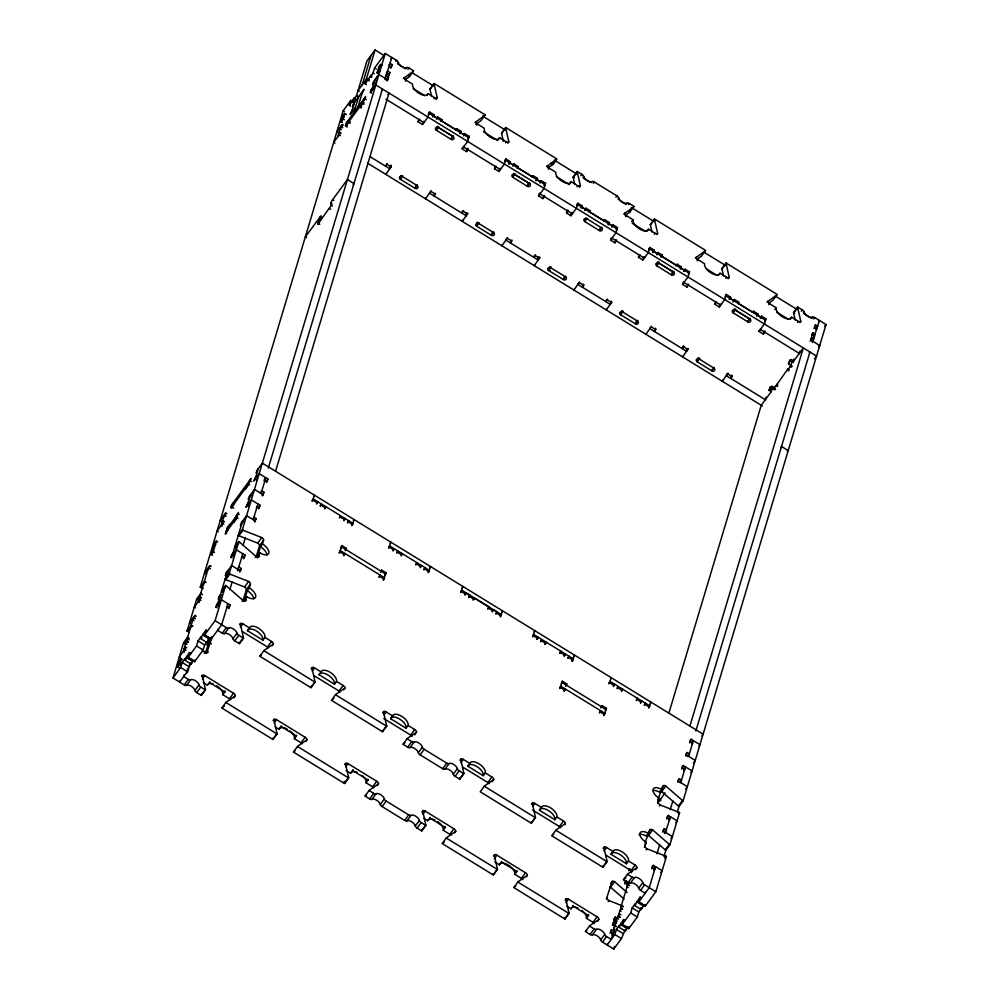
<?xml version="1.0" encoding="UTF-8"?>
<svg xmlns="http://www.w3.org/2000/svg" width="999" height="999" viewBox="0 0 999 999"><rect width="100%" height="100%" fill="white"/><g stroke="black" fill="none" stroke-linecap="round" stroke-linejoin="round"><path stroke-width="1.5" d="M332.53 205.969C329.495 204.97 331.144 201.423 332.63 199.688L347.427 179.545L354.033 183.604L353.109 184.865M331.293 205.294L317.794 224.413M177.497 666.97C182.33 663.111 182.492 650.062 177.497 666.97L178.734 667.732M344.767 113.449L342.819 116.009L341.071 121.978L343.007 119.243L344.767 113.449L345.991 114.273M380.744 64.448L378.758 67.12L377.06 72.989L378.996 70.242L380.744 64.448L381.968 65.285M429.882 192.308L429.595 193.244L466.333 215.834L467.107 213.237M506.568 238.336L505.993 240.235L538.324 260.115L539.173 257.267M650.262 327.834L649.987 328.771L686.713 351.361L687 350.424M687.287 349.475L687.062 350.187M687.562 348.526L687.349 349.238M726.947 373.863L726.735 374.575M774.787 389.997L773.551 389.235L774.3 386.725L772.951 388.574M788.823 370.904L787.574 370.142L790.296 366.433L793.169 359.553M203.234 588.436L200.874 587.524A2.61 1.261 36.3 0 1 200.237 587.187L343.156 110.814L350.849 100.337L352.497 101.361M184.228 674.675L183.679 676.51L188.324 679.37A2.61 1.261 36.3 0 0 190.647 679.807A5.232 2.51 36.3 0 1 195.317 680.681A5.232 2.51 36.3 0 1 198.963 684.927A2.61 1.261 36.3 0 0 200.787 687.037L205.432 689.897L201.361 695.441L196.716 692.582A2.61 1.261 36.3 0 1 194.892 690.471A5.232 2.51 36.3 0 0 191.234 686.238A5.232 2.51 36.3 0 0 186.576 685.351A2.61 1.261 36.3 0 1 184.253 684.914L172.989 677.996L183.554 642.769L187.625 637.225A2.61 1.261 36.3 0 1 188.249 637.662L189.286 638.561M188.886 631.868L187.712 631.405A2.61 1.261 36.3 0 1 187.063 631.068L196.728 598.888L200.799 593.344A2.61 1.261 36.3 0 1 201.411 593.781L202.447 594.68M224.325 514.897L221.179 525.399L222.278 526.086M337.774 136.776L340.921 126.274L342.02 126.948M180.532 657.754L179.296 656.992L184.728 649.6L185.477 647.077L186.713 647.839M187 644.218L185.764 643.456L187.874 639.085L189.111 639.847M194.093 620.591L192.844 619.83L194.967 615.459L196.204 616.221M195.504 607.867L194.256 607.092L199.688 599.7L200.449 597.177L201.686 597.939M207.817 569.942L209.927 565.571L211.176 566.333M218.344 531.718L217.108 530.944L222.54 523.551L223.289 521.028L224.525 521.79M223.576 517.42L225.687 513.049L226.923 513.811M334.94 143.094L333.691 142.32L339.123 134.927L339.885 132.405L341.121 133.167M341.408 129.558L340.159 128.796L342.282 124.425L343.519 125.187M172.989 677.996L180.682 667.519L182.193 662.474L184.915 658.778L186.151 659.54M350.574 106.144L349.338 105.382L350.849 100.337M193.307 660.514L191.146 664.11L184.528 660.039L184.915 658.778M349.338 105.382L354.258 97.927L355.494 98.689M184.528 660.039L189.46 652.584L191.109 653.608M355.12 99.95L353.883 99.188L354.258 97.927M347.24 127.085L346.004 126.311L347.502 121.291L348.464 121.878M179.995 680.744L179.595 682.067L187.3 671.59L191.109 662.587M206.855 641.97L204.645 644.979L203.134 650.012L194.555 661.7L187.949 657.629L189.46 652.584M354.57 102.21L351.336 112.837M353.883 99.188L356.593 95.492L366.933 61.039L375.075 49.95L384.365 55.669M234.515 503.259L231.431 508.216L232.929 503.196L233.891 503.783M346.004 126.311L349.101 121.354L350.337 122.128M228.346 529.183L225.25 534.14L227.148 527.834L229.857 524.138L229.483 525.399M355.394 107.517L350.062 114.573L352.185 110.202M353.858 112.637L358.653 96.666M362.175 84.903L371.004 55.494M186.875 673.026L188.399 669.467L187.3 668.793M189.211 665.259L190.072 663.898M357.929 107.093L362.724 91.121M366.246 79.358L375.075 49.95M191.146 664.11L191.521 662.849M187.949 657.629L196.528 645.953L198.039 640.908L200.749 637.212L201.985 637.974M366.408 84.578L365.172 83.816L366.683 78.771L368.331 79.783M234.228 521.166L233.853 522.427L236.563 518.731L238.461 512.437L235.364 517.395M209.852 637.886L206.98 642.532L200.374 638.473L200.749 637.212M365.172 83.816L370.754 75.462L371.99 76.224M245.829 487.849L245.454 489.11L248.177 485.414L249.675 480.394L251.598 481.58M361.276 107.979L360.027 107.218L360.414 105.956L361.65 106.718M194.555 661.7L195.117 659.802M200.374 638.473L205.956 630.119L207.193 630.881M371.616 77.485L370.379 76.723L370.754 75.462M360.027 107.218L362.749 103.521L364.248 98.489L366.183 99.675M227.31 604.67L227.997 603.746L221.691 624.75L211.051 639.235L204.445 635.164L205.956 630.119M370.379 76.723L373.089 73.027L374.6 67.982L385.239 53.509L396.528 60.352A2.61 1.261 36.3 0 1 398.351 62.462A5.232 2.51 36.3 0 0 401.998 66.708A5.232 2.51 36.3 0 0 406.655 67.582A2.61 1.261 36.3 0 1 408.991 68.019L413.636 70.879L409.365 76.723L405.319 79.495M217.195 607.829L215.946 607.067L216.708 604.545L218.069 602.697L219.305 603.458M219.58 599.85L218.344 599.088L219.106 596.565L220.454 594.717L221.703 595.479M227.085 576.473L225.437 575.461L226.186 572.939L231.618 565.546L240.434 570.966L239.673 572.002M232.155 557.942L230.919 557.18L231.668 554.657L233.029 552.809L234.266 553.571M371.591 93.169L370.354 92.407L371.116 89.885L372.465 88.037L374.126 89.061M373.988 85.19L372.752 84.428L373.501 81.906L378.933 74.513L387.774 79.858L387.013 80.894M258.266 468.681L255.12 479.183L256.219 479.857M371.74 90.484L374.887 79.982L378.958 74.438M206.98 642.532L207.193 641.833M208.316 645.891A9.153 4.408 36.3 0 0 207.205 645.154L208.341 641.37L210.889 637.911M204.445 635.164L215.085 620.679L225.649 585.451A2.61 1.261 36.3 0 1 226.261 585.901L242.932 600.349A2.61 1.261 36.3 0 0 245.517 600.449L246.653 596.665A9.153 4.408 36.3 0 0 255.682 597.002A9.153 4.408 36.3 0 0 249.3 587.837L250.424 584.065A2.61 1.261 36.3 0 0 248.601 581.443L229.807 574.088A2.61 1.261 36.3 0 1 229.158 573.751L238.811 541.57A2.61 1.261 36.3 0 1 239.423 542.007L256.094 556.468A2.61 1.261 36.3 0 0 258.679 556.568L259.815 552.784A9.153 4.408 36.3 0 0 268.856 553.109A9.153 4.408 36.3 0 0 262.462 543.956L263.599 540.172A2.61 1.261 36.3 0 0 261.775 537.562L242.969 530.207A2.61 1.261 36.3 0 1 242.32 529.87L385.239 53.509M205.232 653.059L209.241 642.382A9.153 4.408 36.3 0 1 211.413 643.93M211.051 639.235L211.763 636.863M206.731 653.259L212.1 636.85M217.969 629.145L217.62 630.294L222.265 633.154A2.61 1.261 36.3 0 0 224.6 633.591A5.232 2.51 36.3 0 1 229.258 634.465A5.232 2.51 36.3 0 1 232.904 638.698A2.61 1.261 36.3 0 0 234.728 640.821L239.385 643.681L243.456 638.136A2.61 1.261 36.3 0 0 243.469 637.712L240.309 623.751A2.61 1.261 36.3 0 1 242.882 623.851L249.5 627.921A9.153 4.408 36.3 0 1 258.541 628.246A9.153 4.408 36.3 0 1 264.922 637.399L271.541 641.47A2.61 1.261 36.3 0 1 273.364 644.08L272.09 645.816M229.845 589.547L232.218 581.63M243.132 545.242L245.317 537.962M253.197 519.717L257.929 503.958M261.076 493.456L265.809 477.697L263.998 480.169M228.671 608.653L230.195 605.094L221.378 599.675L215.946 607.067M240.434 570.966L241.196 568.443L238.986 567.082L238.224 568.131M243.644 558.766L245.167 555.207L236.351 549.787L230.919 557.18M254.645 522.115L256.156 518.556L253.958 517.195L253.197 518.231M258.616 508.878L260.127 505.319L251.311 499.9L245.891 507.292L248.002 502.922M262.525 495.854L264.036 492.295L261.838 490.934L260.314 493.019M266.496 482.617L268.007 479.058L259.191 473.638L253.758 481.031L255.881 476.66M387.774 79.858L388.536 77.335L386.326 75.974L385.052 77.71M388.211 76.411L389.985 72.502L387.774 71.141L386.426 72.989M390.796 68.294L392.32 64.723L390.109 63.374L389.098 64.76M275.574 471.266L389.011 93.144L387.987 94.53M242.982 600.874L246.353 589.61L250.424 584.065M256.144 556.992L259.528 545.729L263.599 540.172M246.316 600.362A9.153 4.408 36.3 0 1 244.618 599.437L247.252 590.621L249.3 587.837M259.49 556.48A9.153 4.408 36.3 0 1 257.779 555.556L260.427 546.728L262.462 543.956M385.739 165.434L385.514 166.146L387.088 163.586M386.138 173.451L385.851 174.4L391.496 166.296M390.996 165.31L389.922 168.856L370.367 156.831M402.435 176.086L401.511 175.524L400.374 179.308L415.072 188.349A1.961 1.698 16.7 0 0 417.744 187.974A1.961 1.698 16.7 0 0 417.107 185.564L417.32 184.865M432.742 116.983L433.891 114.685L429.483 111.963L427.947 117.083L422.515 124.488L418.106 121.778L418.531 120.355M402.634 175.824L400.374 179.308A1.961 1.698 16.7 0 1 399.75 176.91A1.961 1.698 16.7 0 1 402.422 176.536L417.107 185.564L415.072 188.349L415.834 185.826M419.68 119.218L418.106 121.778M422.515 124.488L423.439 121.416M424.113 121.853L423.901 122.552L385.864 99.163M312.225 501.286L314.498 495.204L313.736 496.253M316.633 503.996L317.782 501.698L316.758 503.084M320.304 506.256L321.453 503.958L320.179 505.694M436.426 119.243L437.562 116.933L441.97 119.643L441.595 120.904L456.281 129.945L456.668 128.684L461.063 131.393L459.927 133.691M437.537 126.374L436.363 130.32A1.961 1.698 16.7 0 1 435.726 127.909A1.961 1.698 16.7 0 1 438.399 127.535L453.109 136.501L451.073 139.273M453.296 135.864L453.084 136.576A1.961 1.698 16.7 0 1 453.721 138.973A1.961 1.698 16.7 0 1 451.048 139.348L436.388 130.232L438.611 126.836M324.712 508.966L325.861 506.668L324.837 508.054M425.736 198.089L425.524 198.801L431.168 190.697M434.79 193.356L434.003 195.954L435.576 193.406M451.048 139.348L451.648 137.375M339.41 518.006L340.547 515.709L339.785 516.745M343.818 520.716L344.955 518.419L343.681 520.142M347.49 522.976L348.626 520.679L347.615 522.065M463.598 135.951L464.747 133.654L469.155 136.364L467.619 141.483L462.187 148.876L466.595 151.586L468.156 149.026M339.335 553.046L341.995 545.704L346.403 548.414L345.254 550.711M462.187 148.876L462.612 147.465M463.773 146.241L463.561 146.953L500.299 169.543L500.511 168.831M351.898 525.686L354.17 519.605L353.409 520.641M343.743 555.756L344.892 553.458L343.868 554.845M466.595 151.586L467.582 148.277M462.487 211.239L461.925 213.124L463.486 210.564M462.612 220.205L462.25 221.378L467.894 213.274M478.833 223.077L477.909 222.515L476.785 226.286L491.471 235.327A1.961 1.698 16.7 0 0 494.143 234.952A1.961 1.698 16.7 0 0 493.506 232.555L493.718 231.843M508.891 164.311L510.289 161.663L505.881 158.953L504.345 164.073L498.913 171.466L494.505 168.756L494.93 167.333M495.005 167.095L495.217 166.396M479.033 222.814L476.785 226.286A1.961 1.698 16.7 0 1 476.148 223.888A1.961 1.698 16.7 0 1 478.821 223.514L493.506 232.555L491.471 235.327L492.395 232.255M496.078 166.196L494.505 168.756M498.913 171.466L499.837 168.394M379.008 577.434L380.144 575.137L379.133 576.523M383.416 580.144L386.064 572.814L381.655 570.092L380.519 572.402M388.623 548.276L390.909 542.195L390.134 543.231M393.032 550.986L394.18 548.688L393.156 550.074M396.703 553.246L397.852 550.936L397.09 551.985M512.824 166.221L513.961 163.923L518.369 166.633L517.994 167.894L532.679 176.923L533.066 175.662L537.474 178.371L536.326 180.682M513.948 173.364L512.762 177.298A1.961 1.698 16.7 0 1 512.125 174.9A1.961 1.698 16.7 0 1 514.797 174.525L529.507 183.479L527.472 186.251M401.074 553.583L401.286 552.884M529.707 182.854L529.495 183.554A1.961 1.698 16.7 0 1 530.119 185.964A1.961 1.698 16.7 0 1 527.447 186.326L512.787 177.223L515.009 173.814M401.111 555.956L402.26 553.646L401.373 554.87M502.135 245.067L501.923 245.779L507.567 237.675M511.188 240.347L510.402 242.944L512.05 240.147M527.447 186.326L527.759 185.315M527.947 184.678L528.371 183.254M415.809 564.984L416.945 562.687L416.059 563.898M420.217 567.694L421.353 565.397L420.342 566.783M423.888 569.954L425.037 567.657L424.013 569.043M539.997 182.942L541.146 180.632L545.554 183.341L544.018 188.461L538.586 195.866L542.994 198.576L544.567 196.016M538.586 195.866L538.798 195.155M538.936 194.68L539.36 193.257M540.172 193.219L539.959 193.931L572.29 213.811L572.502 213.099M428.296 572.664L430.569 566.583L429.807 567.619M542.994 198.576L543.98 195.267M534.54 255.282L533.903 257.417L535.476 254.857M534.465 264.947L534.24 265.672L539.947 257.33M576.361 208.267L570.916 215.722L566.508 213.012L566.72 212.3M566.933 211.601L567.357 210.177M551.023 267.083L548.776 270.567L563.461 279.595A1.961 1.698 16.7 0 0 566.121 279.245A1.961 1.698 16.7 0 0 565.496 276.835L565.709 276.111M568.156 210.215L566.508 213.012M570.916 215.722L571.915 212.412M460.626 592.544L462.912 586.45L462.137 587.499M576.348 208.329L577.872 203.222L582.28 205.931L581.143 208.229M465.022 595.254L466.171 592.956L469.842 595.217L468.706 597.514M564.223 277.073L563.461 279.608L565.496 276.823L550.799 267.807A1.961 1.698 16.7 0 0 548.126 268.169A1.961 1.698 16.7 0 0 548.763 270.579L549.912 266.783L547.877 269.555M584.815 210.489L585.951 208.192L590.359 210.901L589.984 212.163L604.682 221.204L605.057 219.942L609.465 222.652L608.316 224.95M585.764 218.182L584.765 221.553L599.45 230.594A1.961 1.698 16.7 0 0 602.122 230.22A1.961 1.698 16.7 0 0 601.498 227.822L601.71 227.11M587.012 218.069L586.8 218.781A1.961 1.698 16.7 0 0 584.128 219.156A1.961 1.698 16.7 0 0 584.765 221.553L586.813 218.719L601.498 227.822L599.475 230.532L600.174 228.159M473.114 600.224L474.25 597.926L488.948 606.955L487.799 609.265M574.2 289.111L573.913 290.06L579.545 281.955M578.346 283.329L577.996 284.503L610.314 304.383L611.238 301.311M583.304 284.153L582.392 287.225L583.953 284.665M492.207 611.975L493.356 609.665L497.027 611.925L495.879 614.223M612 227.21L613.136 224.912L617.544 227.622L616.021 232.73M616.57 240.272L614.997 242.832L610.589 240.122L611.151 238.224M612.175 237.5L611.962 238.212L644.28 258.079L644.567 257.143M500.287 616.945L502.572 610.839L501.798 611.9M614.997 242.832L615.921 239.76M606.331 300.249L605.906 301.673L607.479 299.113M606.455 309.215L606.243 309.927L611.888 301.823M620.491 312.225L619.867 313.823L621.902 311.051L622.814 311.613M621.902 311.051L620.766 314.835L635.464 323.876A1.961 1.698 16.7 0 0 638.124 323.501A1.961 1.698 16.7 0 0 637.499 321.091L637.712 320.392M648.351 252.535L642.894 260.015L638.486 257.305L638.773 256.356M638.848 256.119L639.135 255.17M623.089 311.114L620.766 314.835A1.961 1.698 16.7 0 1 620.129 312.437A1.961 1.698 16.7 0 1 622.802 312.063L637.499 321.091L635.464 323.876L636.238 321.266M640.059 254.745L638.486 257.305M642.894 260.015L643.818 256.943M532.617 636.813L534.89 630.731L534.128 631.78M648.326 252.61L649.862 247.49L654.27 250.212L653.134 252.51M537.025 639.522L538.161 637.225L536.888 638.96M540.696 641.783L541.833 639.485L540.821 640.871M656.805 254.77L657.941 252.46L662.349 255.17L661.975 256.431L676.673 265.472L677.047 264.211L681.455 266.92L680.319 269.218M657.829 262.225L656.743 265.846A1.961 1.698 16.7 0 1 656.106 263.436A1.961 1.698 16.7 0 1 658.778 263.074L673.476 272.103A1.961 1.698 16.7 0 1 674.113 274.5A1.961 1.698 16.7 0 1 671.44 274.875L656.768 265.759L658.803 262.987L673.501 272.028L671.465 274.8M658.778 263.074L659.065 262.125M545.104 644.492L546.241 642.195L544.967 643.93M646.128 333.616L645.916 334.328L651.548 326.223M655.381 328.184L654.395 331.493L655.956 328.933M671.44 274.875L671.678 274.088M671.79 273.701L672.24 272.203M673.476 272.103L673.763 271.154M559.79 653.533L560.938 651.236L559.915 652.622M564.198 656.243L565.347 653.945L564.073 655.669M567.869 658.503L569.018 656.206L567.994 657.592M683.99 271.478L685.127 269.181L689.535 271.89L687.999 277.01M559.727 688.573L562.375 681.231L566.783 683.94L565.646 686.238M688.623 284.328L686.975 287.113L682.567 284.403L683.204 282.28M684.165 281.768L683.953 282.48L720.679 305.07L720.891 304.358M572.277 661.213L574.562 655.132L573.801 656.168M564.135 691.283L565.272 688.985L563.998 690.721M686.975 287.113L687.824 284.278M682.729 347.24L682.305 348.651L683.878 346.091M682.804 347.003L683.091 346.054M682.854 356.206L682.642 356.905L688.286 348.801M700.137 359.165L698.301 358.042L697.165 361.813L711.862 370.854A1.961 1.698 16.7 0 0 714.535 370.479A1.961 1.698 16.7 0 0 713.898 368.082L714.11 367.37M729.532 299.488L730.669 297.19L726.273 294.48L724.737 299.6L719.305 306.993L714.897 304.283L715.534 302.16M699.487 358.104L697.165 361.813A1.961 1.698 16.7 0 1 696.528 359.415A1.961 1.698 16.7 0 1 699.2 359.041L713.898 368.082L711.862 370.854L712.349 369.193M716.458 301.723L714.897 304.283M719.305 306.993L720.154 304.158M599.388 712.961L600.536 710.664L599.775 711.7M603.796 715.671L606.455 708.341L602.047 705.619L600.911 707.929M609.015 683.803L611.288 677.722L610.526 678.758M613.423 686.513L614.56 684.215L613.286 685.938M617.095 688.773L618.231 686.463L617.22 687.849M732.954 302.098L734.352 299.45L738.761 302.16L738.373 303.421L753.071 312.45L753.446 311.188L757.854 313.898L756.718 316.208M734.228 309.203L733.141 312.824L747.839 321.865A1.961 1.698 16.7 0 0 750.511 321.491A1.961 1.698 16.7 0 0 749.874 319.081L750.087 318.381M747.864 321.778L749.899 319.006L735.202 309.977A1.961 1.698 16.7 0 0 732.517 310.427A1.961 1.698 16.7 0 0 733.141 312.824L735.464 309.103M621.503 691.483L622.639 689.173L621.503 690.734M722.664 380.119L722.314 381.306L727.959 373.201M726.598 375.05L726.385 375.761L765.496 399.812M731.78 375.162L730.793 378.471L732.367 375.911M747.839 321.865L748.363 320.13M636.188 700.511L637.337 698.214L636.575 699.25M640.596 703.221L641.745 700.923L640.471 702.659M644.28 705.481L645.416 703.184L644.392 704.57M760.389 318.469L761.525 316.159L765.933 318.868L764.397 323.988M765.084 331.069L763.373 334.103L758.965 331.393L759.327 330.207M760.564 328.758L760.351 329.458L799.475 353.521M648.688 708.191L650.961 702.11L650.199 703.146M763.373 334.103L764.223 331.268M606.368 899.013L612.05 881.58A2.61 1.261 36.3 0 1 614.622 881.68L627.135 892.519M668.88 713.124L761.25 405.244L771.203 391.695L772.339 387.912L770.679 386.888M765.321 399.7L765.534 398.988M765.746 398.289L766.096 397.103M771.203 391.695L768.993 390.334L769.355 389.148M769.705 387.974L769.992 387.025M768.993 390.334L771.927 385.926M610.014 933.241L611.538 929.682L614.847 931.717M612.35 925.474L613.873 921.902L616.071 923.263L614.298 925.686M613.798 920.641L615.322 917.082L618.631 919.105M624.8 883.978L626.273 880.581M629.857 868.606L628.771 870.741M607.542 943.668L607.142 944.979L614.847 934.502L616.358 929.47L619.068 925.773L619.892 926.273M773.551 389.235L787.961 368.881L789.198 369.642M610.776 932.204L612.986 933.553L611.226 939.435L606.568 936.575A2.61 1.261 36.3 0 1 604.745 934.465A5.232 2.51 36.3 0 0 601.098 930.231A5.232 2.51 36.3 0 0 596.44 929.345A2.61 1.261 36.3 0 1 594.105 928.908L589.46 926.061M611.925 934.003L613.673 931.268L614.847 925.886M616.071 923.263L616.77 920.953L614.56 919.592M619.929 916.932L618.281 915.908L619.917 910.451L622.027 906.081L623.276 906.842M621.915 908.69L620.679 907.929L627.01 886.812L629.07 882.604L626.997 885.339M631.231 872.739L631.73 871.066L605.956 855.169M615.821 920.741L619.642 914.06L620.879 914.822M627.847 926.885L625.299 931.093L618.693 927.035L619.068 925.773M792.319 366.208L788.461 363.836L788.673 363.124M788.748 362.887L789.235 361.238M618.693 927.035L623.613 919.579L625.274 920.591M645.129 842.257L650.062 829.819A2.61 1.261 36.3 0 1 652.647 829.907L669.318 844.367A2.61 1.261 36.3 0 0 669.929 844.804L665.858 850.361A2.61 1.261 36.3 0 1 665.247 849.912L648.576 835.464A2.61 1.261 36.3 0 0 646.902 834.864M658.291 798.363L663.224 785.938A2.61 1.261 36.3 0 1 665.809 786.026L682.479 800.486A2.61 1.261 36.3 0 0 683.091 800.923L679.02 806.468A2.61 1.261 36.3 0 1 678.408 806.031L661.738 791.57A2.61 1.261 36.3 0 0 659.889 790.983M657.854 800.961L658.079 799.699M565.084 900.136L565.846 899.1A2.61 1.261 36.3 0 1 568.431 899.187L597.077 916.807A2.61 1.261 36.3 0 1 598.913 919.43L589.66 925.748L585.389 931.605L590.034 934.465A2.61 1.261 36.3 0 0 592.357 934.902A5.232 2.51 36.3 0 1 597.027 935.776A5.232 2.51 36.3 0 1 600.674 940.009A2.61 1.261 36.3 0 0 602.497 942.132L613.761 949.05L614.547 946.428M787.574 370.142L787.961 368.881M644.38 847.239L646.278 842.419A9.153 4.408 36.3 0 1 639.897 833.266A9.153 4.408 36.3 0 1 648.925 833.603M657.554 803.358L659.452 798.538A9.153 4.408 36.3 0 1 653.059 789.385A9.153 4.408 36.3 0 1 662.1 789.709M788.461 363.836L791.383 359.428M640.696 907.754L641.52 908.266L638.811 911.962L637.3 917.007L628.721 928.683L622.102 924.624L623.613 919.579M660.177 798.613L659.415 801.123L665.034 792.731M791.171 360.139L793.381 361.488L794.093 359.128M613.761 949.05L621.453 938.573L625.274 929.582M625.299 931.093L625.686 929.832M622.102 924.624L630.681 912.936L632.192 907.891L634.914 904.195L635.739 904.707M799.262 353.484L799.974 351.124M644.18 904.644L641.146 909.527L634.527 905.456L634.914 904.195M628.721 928.683L629.358 926.56M634.527 905.456L640.109 897.114L641.358 897.876M689.897 726.061L803.333 347.939L793.381 361.488M645.142 846.203A2.61 1.261 36.3 0 0 646.977 848.813L665.771 856.18A2.61 1.261 36.3 0 1 666.42 856.505L655.844 891.732L645.217 906.218L638.598 902.159L640.109 897.114M651.823 868.868L653.334 865.309L662.15 870.728L660.789 872.577M662.812 832.217L664.335 828.658L666.533 830.007L664.497 832.779M666.783 818.98L668.306 815.421L677.122 820.841L675.761 822.689M677.784 782.317L679.308 778.758L681.505 780.119L679.72 782.542M681.755 769.093L683.279 765.534L692.082 770.953L690.821 772.677M685.664 756.068L687.175 752.509L689.385 753.858L687.349 756.63M689.635 742.831L691.146 739.272L699.962 744.692L698.688 746.428M810.152 341.109L811.675 337.55L813.873 338.898L812.1 341.321M811.6 336.276L813.124 332.717L815.321 334.066L813.973 335.914M813.935 328.496L815.459 324.937L817.657 326.298L815.621 329.071M645.516 892.057L645.167 893.218L640.521 890.359A2.61 1.261 36.3 0 1 638.686 888.236A5.232 2.51 36.3 0 0 635.039 884.003A5.232 2.51 36.3 0 0 630.381 883.128A2.61 1.261 36.3 0 1 628.046 882.691L623.401 879.832L627.672 873.988L636.925 867.656A2.61 1.261 36.3 0 0 635.102 865.047L628.483 860.976A9.153 4.408 36.3 0 0 622.102 851.822A9.153 4.408 36.3 0 0 613.061 851.485L606.455 847.427A2.61 1.261 36.3 0 0 603.871 847.327L603.109 848.363M656.992 853.795L659.765 844.555M670.242 809.615L672.864 800.886M641.146 909.527L641.52 908.266M813.636 335.689L814.098 334.153M680.744 782.642L685.476 766.882L683.666 769.342M688.623 756.38L693.356 740.621L691.545 743.094M645.217 906.218L645.716 904.57M663.998 856.543L666.37 848.626M677.297 812.224L679.482 804.957M669.929 844.804L679.582 812.624A2.61 1.261 36.3 0 0 678.933 812.287L660.139 804.932A2.61 1.261 36.3 0 1 658.316 802.322M683.091 800.923L826.011 324.563L814.772 317.557A2.61 1.261 36.3 0 0 812.449 317.12A5.232 2.51 36.3 0 1 807.791 316.246A5.232 2.51 36.3 0 1 804.133 312.013A2.61 1.261 36.3 0 0 802.309 309.89L797.664 307.03L793.593 312.575L794.754 313.286M378.696 67.295L379.932 68.057M306.581 237.612L305.332 236.85L321.091 215.734L317.694 224.475M317.645 223.888L318.956 224.463M318.506 221.94L318.119 222.814M613.873 927.309L614.298 926.647M329.508 208.604L330.744 209.365M366.683 78.771L358.104 90.447L359.34 91.209M342.669 116.446L344.705 113.674L346.353 114.685M380.706 64.598L378.671 67.37L380.319 68.394M353.821 104.733L352.46 106.581L353.221 104.071L364.086 89.273L361.963 93.644M342.282 124.425L336.85 131.818L338.087 132.58M390.971 58.779L391.87 57.492L384.865 79.495M372.752 84.428L374.113 82.58L375.349 83.342M339.885 132.405L338.524 134.253L340.184 135.277M346.753 123.801L345.404 125.649L346.154 123.127L365.622 96.628L363.499 100.999M370.354 92.407L375.811 84.94L816.558 356.069L815.546 357.455M390.272 67.507L392.32 64.723M395.754 61.389L396.528 60.352M386.001 75.05L387.025 73.664L389.223 75.025M388.199 74.925L389.985 72.502M397.59 63.511L398.351 62.462M386.176 79.183L386.675 78.484M386.238 80.457L388.536 77.335M381.718 89.997L382.405 89.073L268.281 468.119M405.894 68.619L406.655 67.582M407.967 69.406L408.991 68.019M403.421 78.546L413.436 71.179M405.244 81.156L406.019 80.12A2.61 1.261 36.3 0 1 404.183 77.51M430.02 88.998L434.103 83.454L485.227 114.897L480.956 120.754L475.749 124.313M431.593 96.404L430.007 89.423L434.078 83.879A2.61 1.261 36.3 0 1 434.078 83.554M426.698 95.517L428.047 93.669L434.665 97.74A2.61 1.261 36.3 0 0 437.25 97.827L434.078 83.879M433.903 98.776L434.665 97.74M435.976 99.563L437.25 97.827M428.721 113.012L429.483 111.963M390.297 166.109L390.809 165.422M428.321 114.348L429.083 113.312L468.743 137.7L467.982 138.736M432.617 116.408L433.891 114.685M436.8 117.982L437.562 116.933M440.696 121.379L441.97 119.643M400.162 177.372L401.511 175.524M455.894 129.72L456.668 128.684M460.052 132.78L461.063 131.393M463.973 134.69L464.747 133.654M475.012 122.565L485.027 115.197M476.835 125.187L477.597 124.138A2.61 1.261 36.3 0 1 475.774 121.528M468.131 137.75L469.155 136.364M501.61 133.029L505.681 127.485L556.818 158.916L552.747 164.473L550.611 163.162M503.371 141.296L501.598 133.441L505.669 127.897A2.61 1.261 36.3 0 1 505.669 127.572M505.669 127.897L508.841 141.858A2.61 1.261 36.3 0 1 506.256 141.758L499.637 137.7L497.602 140.472L483.466 131.768M225.687 513.049L220.255 520.442L221.491 521.203M232.18 505.694L230.819 507.542L231.581 505.019L251.036 478.521L248.926 482.892M257.517 471.203L256.156 473.051L256.918 470.529L262.35 463.136L703.121 734.19L701.76 736.038M221.928 522.877L223.289 521.028M505.494 142.807L506.256 141.758M507.817 143.244L508.841 141.858M249.638 497.465L248.276 499.313L249.038 496.79L254.47 489.385L263.286 494.817M264.285 481.268L265.047 480.219L267.257 481.58M266.233 481.481L268.007 479.058M505.119 159.99L505.881 158.953M465.934 214.136L466.446 213.449M504.72 161.326L505.482 160.29L545.154 184.69L544.38 185.727M209.927 565.571L204.495 572.964L205.744 573.726M262 495.067L264.036 492.295M241.758 523.713L240.397 525.561L241.159 523.039L246.591 515.646L255.407 521.066M509.015 163.399L510.289 161.663M256.406 507.517L257.168 506.481L259.378 507.842M258.092 508.091L260.127 505.319M200.237 587.187L204.308 581.643A2.61 1.261 36.3 0 0 204.957 581.967L206.131 582.429M242.32 529.87L238.249 535.414A2.61 1.261 36.3 0 0 238.898 535.751L257.692 543.106A2.61 1.261 36.3 0 1 259.528 545.729M200.874 587.524L204.957 581.967M238.898 535.751L242.969 530.207M512.949 165.31L513.961 163.923M238.811 541.57L234.74 547.115A2.61 1.261 36.3 0 1 235.352 547.552L236.401 548.463M254.383 520.979L256.156 518.556M198.376 600.224L197.34 599.325L201.411 593.781M235.352 547.552L239.423 542.007M200.449 597.177L199.088 599.025L200.324 599.8M477.023 222.977L477.534 222.29M517.095 168.369L518.369 166.633M475.874 225.287L477.909 222.515M194.967 615.459L189.535 622.852L191.184 623.875M225.437 575.461L226.798 573.613L228.446 574.625M242.282 554.77L242.957 553.846L237.475 570.641M187.063 631.068L191.146 625.524A2.61 1.261 36.3 0 0 191.783 625.861L192.957 626.311M229.158 573.751L225.087 579.295A2.61 1.261 36.3 0 0 225.737 579.632L244.53 586.987A2.61 1.261 36.3 0 1 246.353 589.61M241.446 557.417L242.208 556.368L244.405 557.729M187.712 631.405L191.783 625.861M225.737 579.632L229.807 574.088M243.132 557.979L245.167 555.207M225.649 585.451L221.578 590.996A2.61 1.261 36.3 0 1 222.19 591.445L223.227 592.345M185.215 644.118L184.166 643.206L188.249 637.662M222.19 591.445L225.25 587.287M225.499 586.937L226.261 585.901M257.692 543.106L261.775 537.562M187.874 639.085L186.513 640.933L188.162 641.957M218.344 599.088L219.705 597.24L220.941 598.001M239.41 570.866L241.196 568.443M185.477 647.077L184.116 648.925L185.364 649.687M532.042 177.048L533.066 175.662M255.332 557.504L256.094 556.468M257.779 555.556L259.815 552.784M257.667 557.954L258.679 556.568M535.939 180.457L537.474 178.371M546.603 166.596L556.618 159.228L552.547 164.773L547.914 167.932M226.473 607.305L227.235 606.268L229.445 607.617M548.426 169.206L549.188 168.169A2.61 1.261 36.3 0 1 547.365 165.547M539.872 182.367L541.146 180.632M228.159 607.867L230.195 605.094M244.53 586.987L248.601 581.443M312.1 500.724L313.374 498.988L353.034 523.389L351.76 525.112M187.375 670.853L188.399 669.467M544.018 185.427L545.554 183.341M207.205 645.154L209.241 642.382M204.146 653.159L204.92 652.122A2.61 1.261 36.3 0 0 207.492 652.21M242.17 601.386L242.932 600.349M244.618 599.437L246.653 596.665M244.755 601.485L245.517 600.449M184.253 684.914L188.324 679.37M222.265 633.154L226.336 627.609A2.61 1.261 36.3 0 0 228.671 628.046A5.232 2.51 36.3 0 1 233.329 628.92A5.232 2.51 36.3 0 1 236.975 633.154A2.61 1.261 36.3 0 0 238.811 635.277L243.456 638.136M186.576 685.351L190.647 679.807M224.6 633.591L228.671 628.046M201.523 676.56L202.285 675.524A2.61 1.261 36.3 0 1 204.87 675.611L233.516 693.231A2.61 1.261 36.3 0 1 235.352 695.853L234.578 696.89M239.535 624.8L240.309 623.751M202.322 679.083L204.87 675.611M240.347 627.322L242.882 623.851M194.892 690.471L198.963 684.927M232.904 638.698L236.975 633.154M625.124 215.409L629.745 212.25L634.028 206.406L629.37 203.546A2.61 1.261 36.3 0 0 627.047 203.109A5.232 2.51 36.3 0 1 622.389 202.235A5.232 2.51 36.3 0 1 618.731 197.989A2.61 1.261 36.3 0 0 616.907 195.879L594.393 182.03A2.61 1.261 36.3 0 0 592.057 181.593A5.232 2.51 36.3 0 1 587.4 180.719A5.232 2.51 36.3 0 1 583.753 176.486A2.61 1.261 36.3 0 0 581.918 174.363L577.272 171.503L573.201 177.048L574.363 177.76M574.762 184.453L573.189 177.472L577.26 171.915A2.61 1.261 36.3 0 1 577.247 171.603M577.26 171.915L580.419 185.876A2.61 1.261 36.3 0 1 577.847 185.789L571.228 181.718L569.193 184.49L556.343 176.586M196.716 692.582L200.787 687.037M234.728 640.821L238.811 635.277M580.906 175.749L581.918 174.363M203.272 682.692L207.405 685.227L209.44 682.454A9.153 4.408 36.3 0 1 209.715 681.867M264.922 637.399L262.887 640.172L247.465 630.694L249.5 627.921M201.386 695.354A2.61 1.261 36.3 0 0 201.373 695.029L205.457 689.485L202.285 675.524M239.398 643.581A2.61 1.261 36.3 0 0 239.398 643.256L243.469 637.712M582.979 177.522L583.753 176.486M577.072 186.825L577.847 185.789M579.408 187.263L580.419 185.876M591.296 182.63L592.057 181.593M576.86 204.608L577.872 203.222M537.924 258.416L538.936 257.03M576.723 205.594L577.484 204.545L617.157 228.946L616.383 229.982M593.369 183.416L594.393 182.03M230.594 699.725A2.61 1.261 36.3 0 0 229.445 698.776L222.839 694.717L224.875 691.945A9.153 4.408 36.3 0 0 224.975 690.871M581.268 207.317L582.28 205.931M584.939 209.578L585.951 208.192M229.445 698.776L233.516 693.231M242.395 631.593L267.47 647.015L271.541 641.47M341.233 546.74L341.995 545.704M340.946 547.877L341.621 546.952L385.701 574.05L385.027 574.974M339.136 552.584L340.484 550.736L384.565 577.834L383.204 579.682M589.348 212.287L590.359 210.901M233.816 697.926L234.328 697.24M345.379 549.8L346.403 548.414M615.896 197.265L616.907 195.879M617.969 199.038L618.731 197.989M603.783 221.666L605.057 219.942M608.191 224.388L609.465 222.652M626.286 204.146L627.047 203.109M611.863 226.636L613.136 224.912M628.608 204.583L629.37 203.546M623.813 214.073L633.828 206.706M616.271 229.358L617.544 227.622M625.636 216.683L626.398 215.647A2.61 1.261 36.3 0 1 624.575 213.037M610.589 240.122L616.033 232.655M388.748 547.352L389.772 545.966L429.445 570.367L428.171 572.102M631.655 221.566L633.016 219.718L626.398 215.647M380.894 571.141L381.655 570.092M273.114 720.591L273.876 719.542A2.61 1.261 36.3 0 1 276.461 719.642L305.107 737.262A2.61 1.261 36.3 0 1 306.93 739.872L305.657 741.608M311.126 668.818L311.888 667.782A2.61 1.261 36.3 0 1 314.473 667.869L321.091 671.94A9.153 4.408 36.3 0 1 330.12 672.277A9.153 4.408 36.3 0 1 336.513 681.43L343.132 685.489A2.61 1.261 36.3 0 1 344.955 688.111L343.681 689.834M274.163 722.764L276.461 719.642M312.188 670.991L314.473 667.869M385.302 573.851L386.064 572.814M275.274 726.96L278.996 729.258L281.031 726.473A9.153 4.408 36.3 0 1 281.306 725.886M336.513 681.43L334.478 684.203L319.056 674.712L321.091 671.94M650.411 224.525L654.482 218.981L705.619 250.424L701.335 256.281L696.715 259.44M235.352 695.853L226.099 702.172L221.828 708.029L272.952 739.472A2.61 1.261 36.3 0 0 272.964 739.048L277.035 733.503L273.876 719.542M310.989 687.612A2.61 1.261 36.3 0 0 310.989 687.287L315.06 681.743L311.888 667.782M651.972 231.93L650.399 224.95L654.47 219.405A2.61 1.261 36.3 0 1 654.457 219.081M272.952 739.472L277.023 733.928L225.899 702.484M315.06 681.743A2.61 1.261 36.3 0 1 315.06 682.055L310.964 687.699L259.84 656.256L264.111 650.411L273.364 644.08M647.077 231.044L648.438 229.196L655.044 233.267A2.61 1.261 36.3 0 0 657.629 233.366L654.47 219.405M654.283 234.303L655.044 233.267M656.867 234.403L657.629 233.366M648.851 248.888L649.862 247.49M648.701 249.875L649.462 248.838L689.135 273.227L688.373 274.263M302.185 743.756A2.61 1.261 36.3 0 0 301.036 742.806L294.418 738.736L296.466 735.963A9.153 4.408 36.3 0 0 296.566 735.276M652.747 252.285L654.27 250.212M656.93 253.846L657.941 252.46M301.036 742.806L305.107 737.262M313.986 675.624L339.048 691.033L343.132 685.489M660.826 257.255L662.349 255.17M675.774 265.946L677.047 264.211M680.431 268.306L681.455 266.92M683.853 270.916L685.127 269.181M695.404 258.092L705.406 250.724M697.227 260.714L697.989 259.665A2.61 1.261 36.3 0 1 696.166 257.055M688.523 273.276L689.535 271.89M682.567 284.403L688.024 276.935M461.014 591.271L461.775 590.234L501.436 614.622L500.424 616.008M465.147 594.343L466.171 592.956M344.705 764.61L345.467 763.573A2.61 1.261 36.3 0 1 348.052 763.661L376.698 781.28A2.61 1.261 36.3 0 1 378.521 783.903L377.247 785.626M382.717 712.836L383.479 711.8A2.61 1.261 36.3 0 1 386.064 711.9L392.682 715.958A9.153 4.408 36.3 0 1 401.71 716.295A9.153 4.408 36.3 0 1 408.104 725.449L414.71 729.52A2.61 1.261 36.3 0 1 416.546 732.13L415.272 733.865M468.831 596.603L469.842 595.217M345.754 766.782L348.052 763.661M384.028 714.672L386.064 711.9M473.364 599.138L474.25 597.926M346.041 770.479L350.587 773.276L352.622 770.504A9.153 4.408 36.3 0 1 353.097 769.655M408.104 725.449L406.069 728.221L390.634 718.731L392.682 715.958M722.002 268.556L726.073 263.012L777.197 294.455L772.926 300.299L768.88 303.072M723.563 275.949L721.977 268.968L726.061 263.424A2.61 1.261 36.3 0 1 726.048 263.099M306.93 739.872L297.69 746.203L293.406 752.047L344.543 783.491A2.61 1.261 36.3 0 0 344.555 783.079L348.626 777.534L345.467 763.573M382.58 731.63A2.61 1.261 36.3 0 0 382.567 731.305L386.65 725.761L383.479 711.8M344.543 783.491L348.614 777.946L297.49 746.503M386.65 725.761A2.61 1.261 36.3 0 1 386.65 726.086L382.555 731.73L331.431 700.287L335.701 694.43L344.955 688.111M718.668 275.075L720.029 273.227L726.635 277.285A2.61 1.261 36.3 0 0 729.22 277.385L726.061 263.424M725.873 278.334L726.635 277.285M728.196 278.771L729.22 277.385M488.049 608.166L488.948 606.955M373.763 787.774A2.61 1.261 36.3 0 0 372.627 786.825L366.009 782.766L368.044 779.994A9.153 4.408 36.3 0 0 368.156 779.295M492.332 611.051L493.356 609.665M725.499 295.517L726.273 294.48M725.099 296.853L725.861 295.816L765.534 320.217L764.772 321.253M496.003 613.311L497.027 611.925M729.145 299.263L730.669 297.19M372.627 786.825L376.698 781.28M412.088 736.388A2.61 1.261 36.3 0 0 410.639 735.064L414.71 729.52M414.498 734.902L415.01 734.215M733.578 300.487L734.352 299.45M369.642 798.938L373.726 793.381A2.61 1.261 36.3 0 0 376.049 793.818A5.232 2.51 36.3 0 1 380.706 794.692A5.232 2.51 36.3 0 1 384.365 798.938A2.61 1.261 36.3 0 0 386.188 801.048L408.703 814.897A2.61 1.261 36.3 0 0 411.039 815.334A5.232 2.51 36.3 0 1 415.696 816.208A5.232 2.51 36.3 0 1 419.343 820.454A2.61 1.261 36.3 0 0 421.178 822.564L425.824 825.424L421.753 830.968L417.095 828.109A2.61 1.261 36.3 0 1 415.272 825.998A5.232 2.51 36.3 0 0 411.625 821.765A5.232 2.51 36.3 0 0 406.968 820.878A2.61 1.261 36.3 0 1 404.632 820.441L382.118 806.593A2.61 1.261 36.3 0 1 380.294 804.482A5.232 2.51 36.3 0 0 376.635 800.249A5.232 2.51 36.3 0 0 371.978 799.375A2.61 1.261 36.3 0 1 369.642 798.938L364.997 796.078L369.268 790.221L378.521 783.903M407.667 747.165L411.738 741.62A2.61 1.261 36.3 0 0 414.073 742.057A5.232 2.51 36.3 0 1 418.731 742.931A5.232 2.51 36.3 0 1 422.377 747.165A2.61 1.261 36.3 0 0 424.2 749.287L446.728 763.136A2.61 1.261 36.3 0 0 449.051 763.573A5.232 2.51 36.3 0 1 453.708 764.447A5.232 2.51 36.3 0 1 457.367 768.681A2.61 1.261 36.3 0 0 459.19 770.803L463.836 773.663L459.765 779.208L455.119 776.348A2.61 1.261 36.3 0 1 453.296 774.225A5.232 2.51 36.3 0 0 449.637 769.992A5.232 2.51 36.3 0 0 444.98 769.118A2.61 1.261 36.3 0 1 442.644 768.681L420.129 754.832A2.61 1.261 36.3 0 1 418.306 752.709A5.232 2.51 36.3 0 0 414.66 748.476A5.232 2.51 36.3 0 0 409.99 747.602A2.61 1.261 36.3 0 1 407.667 747.165L403.022 744.305L407.292 738.461L416.546 732.13M371.978 799.375L376.049 793.818M409.99 747.602L414.073 742.057M737.737 303.546L738.761 302.16M696.94 359.89L698.301 358.042M380.294 804.482L384.365 798.938M418.306 752.709L422.377 747.165M382.118 806.593L386.188 801.048M420.129 754.832L424.2 749.287M752.684 312.237L753.446 311.188M756.842 315.297L757.854 313.898M766.982 302.123L776.997 294.755M768.818 304.732L769.58 303.696A2.61 1.261 36.3 0 1 767.756 301.074M760.763 317.207L761.525 316.159M532.742 635.901L533.753 634.515L573.426 658.915L571.903 660.988M764.922 320.254L765.933 318.868M774.824 309.615L776.186 307.754L769.58 303.696M758.965 331.393L764.422 323.913M404.632 820.441L408.703 814.897M442.644 768.681L446.728 763.136M406.968 820.878L411.039 815.334M444.98 769.118L449.051 763.573M421.915 812.087L422.677 811.051A2.61 1.261 36.3 0 1 425.249 811.138L453.908 828.758A2.61 1.261 36.3 0 1 455.731 831.38L454.707 832.766M459.927 760.326L460.689 759.277A2.61 1.261 36.3 0 1 463.274 759.377L469.88 763.448A9.153 4.408 36.3 0 1 478.921 763.773A9.153 4.408 36.3 0 1 485.314 772.926L491.92 776.997A2.61 1.261 36.3 0 1 493.743 779.607L492.22 781.693M422.964 814.26L425.249 811.138M460.976 762.499L463.274 759.377M415.272 825.998L419.343 820.454M453.296 774.225L457.367 768.681M795.154 319.98L793.568 312.999L797.639 307.442A2.61 1.261 36.3 0 1 797.639 307.13M790.259 319.093L791.62 317.245L798.226 321.316A2.61 1.261 36.3 0 0 800.811 321.403L797.639 307.442M417.095 828.109L421.178 822.564M455.119 776.348L459.19 770.803M801.285 311.276L802.309 309.89M424.076 818.468L427.797 820.753L429.832 817.981A9.153 4.408 36.3 0 1 430.107 817.394M485.314 772.926L483.279 775.699L467.844 766.221L469.88 763.448M421.765 830.881A2.61 1.261 36.3 0 0 421.765 830.556L425.836 825.012L422.677 811.051M459.79 779.108A2.61 1.261 36.3 0 0 459.777 778.783L463.861 773.238L460.689 759.277M803.371 313.049L804.133 312.013M797.464 322.352L798.226 321.316M800.049 322.452L800.811 321.403M811.688 318.157L812.449 317.12M813.76 318.943L814.772 317.557M450.974 835.251A2.61 1.261 36.3 0 0 449.837 834.302L443.219 830.244L445.254 827.472A9.153 4.408 36.3 0 0 445.367 826.772M814.697 325.986L815.459 324.937M818.518 321.69L819.417 320.417L812.424 342.42M770.866 389.91L772.339 387.912M811.6 334.79L812.1 334.103M812.362 333.753L813.124 332.717M810.651 338.936L811.675 337.55M813.81 337.625L814.572 336.588L812.362 335.239M449.837 834.302L453.908 828.758M489.148 783.678A2.61 1.261 36.3 0 0 487.849 782.542L491.92 776.997M561.613 682.267L562.375 681.231M561.326 683.403L562.012 682.479L606.081 709.577L605.406 710.501M824.637 326.423L826.011 324.563M559.852 687.649L560.876 686.263L604.957 713.361L603.933 714.747M809.265 352.922L809.952 351.998L695.828 731.043M565.509 685.676L566.783 683.94M818.693 346.953L819.729 345.492M814.522 358.841L815.196 357.917M780.656 447.789L781.593 446.528L788.199 450.599L787.274 451.86M608.878 683.229L610.152 681.493L649.825 705.893L649.063 706.93M600.774 707.354L602.047 705.619M493.494 856.118L494.268 855.069A2.61 1.261 36.3 0 1 496.84 855.169L525.499 872.789A2.61 1.261 36.3 0 1 527.322 875.399L526.298 876.785M531.518 804.345L532.28 803.308A2.61 1.261 36.3 0 1 534.865 803.396L541.47 807.467A9.153 4.408 36.3 0 1 550.511 807.804A9.153 4.408 36.3 0 1 556.905 816.957L563.511 821.016A2.61 1.261 36.3 0 1 565.334 823.638L564.572 824.674M494.293 858.628L496.84 855.169M532.567 806.518L534.865 803.396M605.431 709.727L606.455 708.341M494.842 861.987L499.388 864.784L501.423 862.012A9.153 4.408 36.3 0 1 501.698 861.413M556.905 816.957L554.857 819.729L539.435 810.239L541.47 807.467M493.356 874.899A2.61 1.261 36.3 0 0 493.356 874.575L497.427 869.03L494.268 855.069M531.381 823.139A2.61 1.261 36.3 0 0 531.368 822.814L535.439 817.269L532.28 803.308M535.439 817.269A2.61 1.261 36.3 0 1 535.452 817.582L531.356 823.226L480.219 791.782L484.503 785.938L493.743 779.607M522.864 879.657A2.61 1.261 36.3 0 0 521.416 878.333L514.81 874.262L516.845 871.49A9.153 4.408 36.3 0 0 516.958 870.803M521.416 878.333L525.499 872.789M560.739 827.696A2.61 1.261 36.3 0 0 559.44 826.56L563.511 821.016M565.884 902.659L568.431 899.187M603.908 850.886L606.455 847.427M689.872 741.008L691.146 739.272M566.833 906.268L570.966 908.803L573.014 906.031A9.153 4.408 36.3 0 1 573.289 905.444M628.483 860.976L626.448 863.748L611.026 854.257L613.061 851.485M691.832 744.18L692.594 743.144L690.396 741.795M564.947 918.918A2.61 1.261 36.3 0 0 564.947 918.605L569.018 913.061L565.846 899.1M602.959 867.157A2.61 1.261 36.3 0 0 602.959 866.832L607.03 861.288L603.871 847.327M607.03 861.288A2.61 1.261 36.3 0 1 607.042 861.613L602.946 867.257L551.81 835.813L556.081 829.957L565.334 823.638M685.901 754.233L687.175 752.509M661.95 787.662L663.224 785.938M661.738 791.57L665.809 786.026M681.743 767.607L683.279 765.534M657.679 800.511L658.216 799.787M658.091 800.386L659.452 798.538M683.953 770.441L684.715 769.405L682.517 768.044M659.377 805.968L660.139 804.932M677.772 780.843L679.308 778.758M693.431 762.911L695.242 760.451L686.425 755.019M610.776 883.316L612.05 881.58M648.788 831.555L650.062 829.819M594.318 923.488A2.61 1.261 36.3 0 0 593.006 922.352L586.401 918.293L588.436 915.521A9.153 4.408 36.3 0 0 588.536 914.447M609.927 886.9A2.61 1.261 36.3 0 1 610.551 887.224L614.622 881.68M648.576 835.464L652.647 829.907M644.917 844.267L646.278 842.419M685.551 789.173L687.362 786.7L678.546 781.28M666.783 817.494L668.306 815.421M593.006 922.352L597.077 916.807M608.191 901.622L608.953 900.586A2.61 1.261 36.3 0 1 607.13 897.964M635.102 865.047L631.031 870.591A2.61 1.261 36.3 0 1 632.167 871.54M646.203 849.862L646.977 848.813M668.468 819.542L670.504 816.77L665.022 833.566M678.408 806.031L682.479 800.486M630.968 872.102L631.73 871.066M668.993 820.329L669.755 819.292L667.544 817.944M624.787 882.504L626.061 880.768M662.812 830.731L664.335 828.658M597.377 921.503L597.889 920.816M598.139 920.466L598.913 919.43M635.401 869.742L635.913 869.043M636.163 868.693L636.925 867.656M678.171 813.336L678.933 812.287M626.485 884.552L628.246 881.605M590.034 934.465L594.105 928.908M628.046 882.691L632.117 877.147A2.61 1.261 36.3 0 0 634.452 877.584A5.232 2.51 36.3 0 1 639.11 878.458A5.232 2.51 36.3 0 1 642.769 882.691A2.61 1.261 36.3 0 0 644.592 884.814L655.844 891.732M678.821 813.661L679.582 812.624M592.357 934.902L596.44 929.345M634.452 877.584L630.381 883.128L629.532 882.704M670.866 838.673L672.389 836.6L663.573 831.168M620.679 907.929L622.027 906.081M613.798 919.155L615.322 917.082M651.81 867.394L652.322 866.695M652.572 866.345L653.334 865.309M665.247 849.912L669.318 844.367M612.849 923.288L613.873 921.902M618.281 915.908L619.642 914.06M600.674 940.009L604.745 934.465M638.686 888.236L642.769 882.691M653.846 868.98L655.544 866.67L649.238 887.674L638.598 902.159M614.984 923.376L615.496 922.689M616.008 921.99L616.77 920.953M654.02 870.229L654.782 869.18L652.584 867.831M610.776 930.718L611.538 929.682M602.497 942.132L606.568 936.575M640.521 890.359L644.592 884.814M665.009 857.217L665.771 856.18M664.897 858.591L666.42 856.505M611.962 934.939L612.986 933.553M320.13 216.708L321.378 217.47M260.04 655.956L261.201 655.169M222.028 707.717L224.338 706.143M331.631 699.974L333.941 698.401M293.606 751.748L295.342 750.561M403.221 744.005L404.957 742.819M365.197 795.766L366.358 794.979M455.731 831.38L446.478 837.699L442.207 843.556L493.331 874.999L497.415 869.455L446.278 838.011M442.407 843.243L444.143 842.07M552.01 835.501L553.746 834.315M527.322 875.399L518.069 881.73L513.798 887.574L564.922 919.018L568.993 913.473L517.869 882.03M513.998 887.274L515.734 886.088M623.601 879.532L625.911 877.946M585.589 931.293L586.738 930.506M608.953 900.586L623.051 906.105M397.639 63.824L405.606 68.731M412.25 72.815L433.491 85.877M482.617 116.084L505.182 129.957M554.308 160.165L576.873 174.051M583.516 178.134L590.147 182.218M619.355 200.175L625.998 204.258M631.306 207.517L653.87 221.403M704.32 252.422L725.574 265.484M776.023 296.516L797.264 309.578M803.895 313.661L811.862 318.556M408.116 75.524L409.565 76.424M628.783 211.239L629.957 211.95M389.36 65.897L391.558 67.245M814.697 327.46L816.907 328.821M406.019 80.12L412.624 84.191A9.153 4.408 36.3 0 0 419.018 93.344A9.153 4.408 36.3 0 0 428.047 93.669M477.597 124.138L484.215 128.209A9.153 4.408 36.3 0 0 490.609 137.363A9.153 4.408 36.3 0 0 499.637 137.7M549.188 168.169L555.806 172.228A9.153 4.408 36.3 0 0 562.187 181.393A9.153 4.408 36.3 0 0 571.228 181.718M697.989 259.665L704.595 263.736A9.153 4.408 36.3 0 0 710.988 272.889A9.153 4.408 36.3 0 0 720.029 273.227M413.161 88.536L424.725 95.654M632.255 223.277L645.117 231.181M706.418 268.881L716.708 275.212M776.722 312.113L788.298 319.23M380.344 70.692L379.108 69.93L377.098 72.627L378.309 73.464M374.6 67.982L376.261 69.006M810.913 340.06L819.704 345.567M373.089 73.027L374.338 73.789M433.516 115.934L437.187 118.194M460.689 132.655L464.36 134.915M509.915 162.924L513.586 165.185M537.087 179.633L540.759 181.893M581.905 207.193L585.576 209.453M609.09 223.913L612.762 226.174M653.895 251.461L657.567 253.721M681.081 268.182L684.752 270.442M730.294 298.451L733.965 300.711M757.479 315.16L761.151 317.42M374.887 79.982L375.986 80.657M373.501 81.906L375.162 82.917M368.269 78.859L369.505 79.62M367.882 80.12L369.131 80.882M437.5 126.536L438.411 127.098M513.898 173.514L514.81 174.076M657.879 262.063L658.803 262.625M734.277 309.041L736.113 310.177M438.399 127.535L453.084 136.576M514.797 174.525L529.495 183.554M735.177 310.052L749.874 319.081M371.116 89.885L372.352 90.647M789.597 360.052L793.456 362.425M356.593 95.492L357.829 96.254M364.073 102.86L363.112 102.273L346.366 125.075L347.327 125.662M362.749 103.521L363.986 104.283M790.296 366.433L791.533 367.195M352.422 100.424L353.671 101.186M352.048 101.686L353.284 102.447M343.156 110.814L344.393 111.576M342.707 116.296L343.956 117.058M776.648 384.278L777.884 385.04M344.368 119.693L343.132 118.918L341.096 121.703L342.332 122.465M348.713 122.615L349.95 123.376M776.26 385.539L777.509 386.301M771.715 386.638L775.574 389.011M341.521 126.948L342.757 127.71M339.123 134.927L340.372 135.689M386.875 164.298L391.283 167.008M430.956 191.396L435.364 194.106M463.274 211.276L467.682 213.986M507.355 238.386L511.763 241.096M535.264 255.569L539.672 258.279M579.333 282.667L583.741 285.377M607.267 299.825L611.675 302.535M651.336 326.923L655.744 329.633M683.666 346.803L688.074 349.513M727.747 373.913L732.155 376.623M547.764 269.518L550.324 271.066M367.382 163.037L762.487 406.006M332.63 199.688L333.866 200.449M330.844 203.122L332.093 203.883M320.891 216.671L322.14 217.432M318.531 223.551L319.767 224.313M312.987 500.249L317.395 502.959M321.066 505.219L325.474 507.929M340.172 516.97L344.58 519.68M348.251 521.928L352.659 524.65M389.398 547.227L393.793 549.937M397.477 552.197L401.885 554.907M416.571 563.948L420.979 566.658M424.65 568.918L429.058 571.628M461.388 591.508L465.796 594.218M469.468 596.478L473.876 599.188M488.561 608.216L492.969 610.926M496.64 613.186L501.048 615.896M533.379 635.776L537.787 638.486M541.458 640.746L545.866 643.456M560.551 652.497L564.959 655.207M568.643 657.467L573.051 660.177M609.777 682.754L614.185 685.464M617.857 687.724L622.265 690.434M636.962 699.475L641.37 702.185M645.042 704.445L649.45 707.155M249.5 484.765L248.539 484.165L231.793 506.968L233.716 508.154M251.636 495.704L250.399 494.942L247.24 505.444L248.489 506.206M340.097 552.01L344.505 554.72M379.77 576.398L384.178 579.108M560.489 687.537L564.897 690.247M600.162 711.925L604.57 714.635M239.186 514.373L238.087 513.686L226.773 529.095L227.872 529.782M238.049 518.156L236.95 517.47L225.637 532.879L226.736 533.553M243.619 521.878L242.52 521.191L232.28 555.332L233.379 556.006M224.925 515.571L226.174 516.333M222.54 523.551L223.776 524.313M658.691 799.188L660.888 800.549M217.695 541.92L216.396 540.871L214.735 543.194L211.276 554.72L213.237 551.86L216.446 541.158L214.41 543.931L215.659 544.692M231.668 554.657L233.329 555.681M214.535 552.422L213.299 551.66L211.264 554.433L212.5 555.194M229.196 572.102L227.547 571.091L217.307 605.219L218.406 605.906M226.186 572.939L227.847 573.95M209.678 568.094L208.579 567.42L198.326 601.548L199.438 602.235M209.178 568.094L210.414 568.856M219.106 596.565L220.342 597.327M216.708 604.545L218.356 605.569M199.688 599.7L200.924 600.461M383.778 718.543L410.639 735.064M462.787 767.12L487.849 782.542M532.579 810.052L559.44 826.56M215.085 620.679L226.336 627.609M263.911 650.711L315.047 682.155M335.502 694.742L386.625 726.173M407.093 738.761L411.738 741.62M484.303 786.238L535.427 817.681M555.881 830.269L607.017 861.712M627.472 874.287L632.117 877.147M194.705 617.981L193.606 617.307L183.366 651.448L184.465 652.122M625.561 882.941L628.87 884.977M194.206 617.981L195.442 618.743M628.371 884.964L629.607 885.726M627.01 886.812L628.246 887.574M203.234 633.816L206.131 635.601M206.543 635.851L207.367 636.363M208.204 636.875L209.44 637.637M637.399 900.811L639.884 902.334M640.297 902.584L642.769 904.107M202.859 635.077L209.478 639.148M637.025 902.072L643.631 906.13M198.039 640.908L204.645 644.979M632.192 907.891L638.811 911.962M196.528 645.953L203.134 650.012M630.681 912.936L637.3 917.007M187.113 641.608L188.361 642.369M621.278 908.603L622.514 909.365M619.917 910.451L621.153 911.213M184.728 649.6L185.964 650.361M618.881 916.582L620.117 917.344M186.738 656.293L188.399 657.305M189.223 657.817L190.459 658.578M190.871 658.828L192.108 659.59M192.52 659.839L193.356 660.351M620.903 923.276L623.788 925.049M624.625 925.561L625.861 926.323M626.273 926.585L627.509 927.347M186.363 657.542L192.969 661.613M620.516 924.537L627.135 928.608M182.392 659.552L181.156 658.791L179.121 661.563L180.357 662.325M613.111 924.425L616.558 926.548M182.193 662.474L188.811 666.545M616.358 929.47L622.964 933.528M613.698 928.808L614.522 929.32M180.682 664.722L179.583 664.048L177.547 666.82L178.784 667.582M209.44 682.454L224.875 691.945M281.031 726.473L296.466 735.963M352.622 770.504L368.044 779.994M429.832 817.981L445.254 827.472M501.423 862.012L516.845 871.49M573.014 906.031L588.436 915.521M179.533 664.198L180.782 664.959M613.698 931.193L614.934 931.955M180.682 667.519L187.3 671.59M614.847 934.502L621.453 938.573M186.264 671.141L187.637 671.99M611.7 933.803L612.949 934.564M612.075 934.215L612.899 934.727M369.068 790.521L373.726 793.381M610.551 887.224L624.1 898.975M201.786 649.412L204.92 652.122M602.759 865.958L602.959 866.832M564.747 917.731L564.947 918.605M531.168 821.94L531.368 822.814M493.156 873.7L493.356 874.575M459.59 777.921L459.777 778.783M421.566 829.682L421.765 830.556M382.38 730.431L382.567 731.305M344.156 781.33L344.555 783.079M310.789 686.413L310.989 687.287M272.764 738.174L272.964 739.048M239.198 642.394L239.398 643.256M201.186 694.155L201.373 695.029M648.438 229.196A9.153 4.408 36.3 0 1 639.397 228.871A9.153 4.408 36.3 0 1 633.016 219.718M650.399 224.95A2.61 1.261 36.3 0 1 650.386 224.625M721.977 268.968A2.61 1.261 36.3 0 1 721.977 268.644M791.62 317.245A9.153 4.408 36.3 0 1 782.579 316.92A9.153 4.408 36.3 0 1 776.186 307.754M793.568 312.999A2.61 1.261 36.3 0 1 793.568 312.675M430.007 89.423A2.61 1.261 36.3 0 1 430.007 89.098M501.598 133.441A2.61 1.261 36.3 0 1 501.585 133.117M573.189 177.472A2.61 1.261 36.3 0 1 573.176 177.148M350.587 773.276A9.153 4.408 36.3 0 1 357.055 772.314M362.537 775.811A9.153 4.408 36.3 0 1 366.009 782.766M425.836 825.012A2.61 1.261 36.3 0 1 425.849 825.324M427.797 820.753A9.153 4.408 36.3 0 1 434.84 820.029M437.662 821.628A9.153 4.408 36.3 0 1 443.219 830.244M497.427 869.03A2.61 1.261 36.3 0 1 497.427 869.355M499.388 864.784A9.153 4.408 36.3 0 1 508.416 865.109A9.153 4.408 36.3 0 1 514.81 874.262M569.018 913.061A2.61 1.261 36.3 0 1 569.018 913.373M570.966 908.803A9.153 4.408 36.3 0 1 578.009 908.079M581.918 910.476A9.153 4.408 36.3 0 1 586.401 918.293M205.457 689.485A2.61 1.261 36.3 0 1 205.457 689.797M207.405 685.227A9.153 4.408 36.3 0 1 213.324 684.053M216.721 685.739A9.153 4.408 36.3 0 1 222.839 694.717M277.035 733.503A2.61 1.261 36.3 0 1 277.048 733.828M278.996 729.258A9.153 4.408 36.3 0 1 287.188 729.095M289.947 730.931A9.153 4.408 36.3 0 1 294.418 738.736M348.626 777.534A2.61 1.261 36.3 0 1 348.639 777.846M196.728 598.888A2.61 1.261 36.3 0 1 197.34 599.325M207.817 639.897A2.61 1.261 36.3 0 1 208.341 641.37M183.554 642.769A2.61 1.261 36.3 0 1 184.166 643.206M208.304 652.135A9.153 4.408 36.3 0 1 206.593 651.211M260.427 546.728A9.153 4.408 36.3 0 1 266.933 555.007M247.252 590.621A9.153 4.408 36.3 0 1 253.758 598.888M638.985 834.689A9.153 4.408 36.3 0 1 646.89 836.375M652.834 790.546A9.153 4.408 36.3 0 1 660.052 792.482M463.861 773.238A2.61 1.261 36.3 0 1 463.861 773.563M339.048 691.033A2.61 1.261 36.3 0 1 340.197 691.982M267.47 647.015A2.61 1.261 36.3 0 1 268.431 647.777M247.465 630.694A9.153 4.408 36.3 0 1 256.493 631.018A9.153 4.408 36.3 0 1 262.887 640.172M319.056 674.712A9.153 4.408 36.3 0 1 328.084 675.049A9.153 4.408 36.3 0 1 334.478 684.203M390.634 718.731A9.153 4.408 36.3 0 1 399.675 719.068A9.153 4.408 36.3 0 1 406.069 728.221M467.844 766.221A9.153 4.408 36.3 0 1 476.885 766.545A9.153 4.408 36.3 0 1 483.279 775.699M539.435 810.239A9.153 4.408 36.3 0 1 548.476 810.576A9.153 4.408 36.3 0 1 554.857 819.729M611.026 854.257A9.153 4.408 36.3 0 1 620.067 854.595A9.153 4.408 36.3 0 1 626.448 863.748"/></g></svg>
